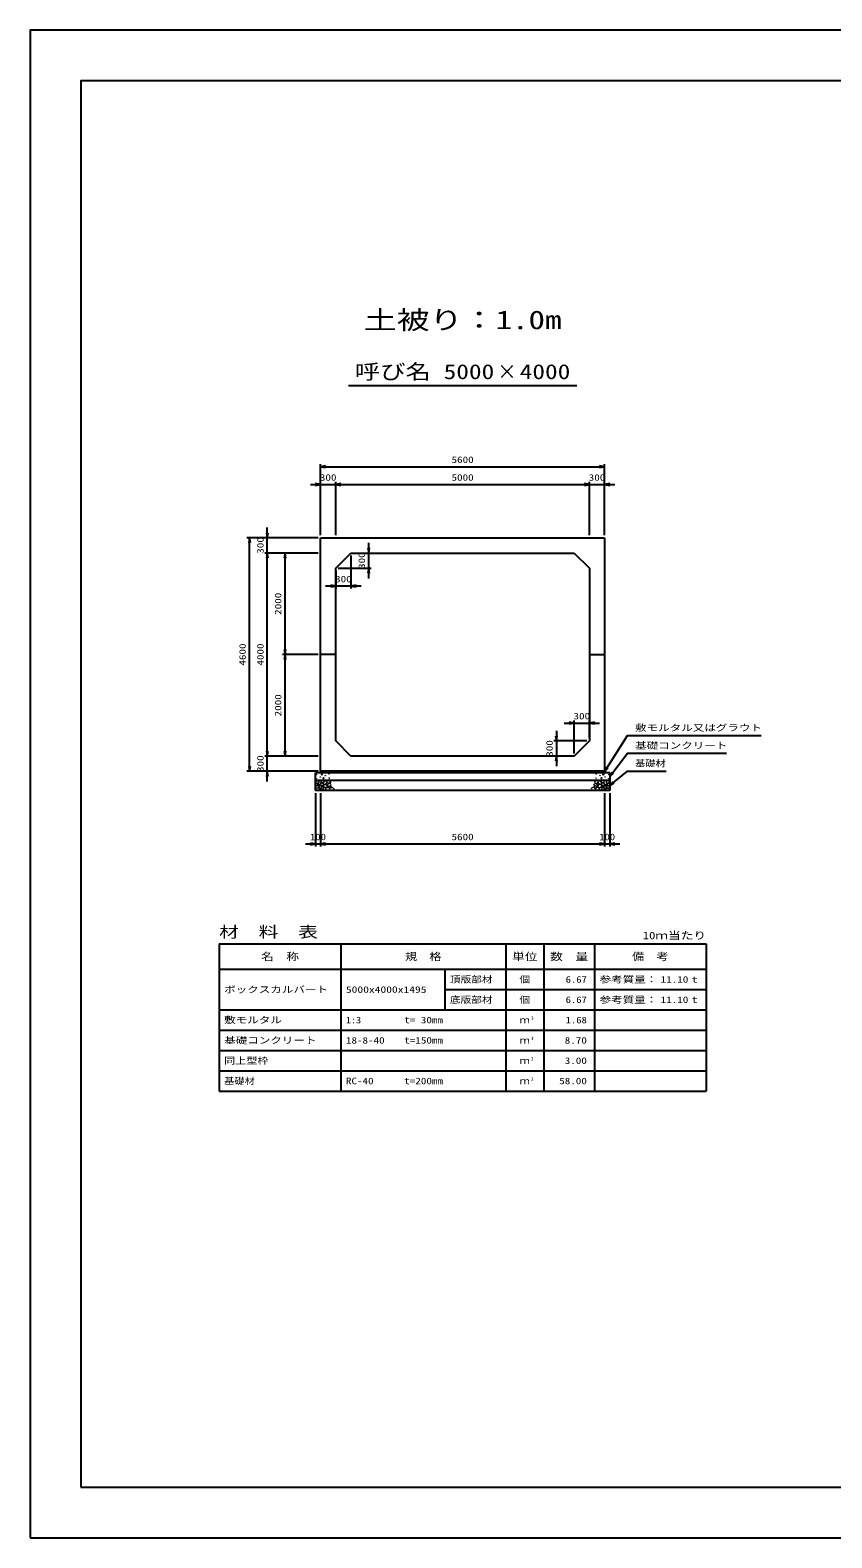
# Model space of a CAD drawing. Units: millimetres at full size. Extents: x 0 to 42050, y 0 to 29700.
# Drawn here: x 0 to 15804, y 0 to 29700 of the extents above; entities that cross this region are included whole.
import ezdxf
from ezdxf.enums import TextEntityAlignment as Align

# ---------------------------------------------------------------- set-up
doc = ezdxf.new("R2010")
doc.units = ezdxf.units.MM
for name, color, linetype, lineweight in [('D-DCR-HCHn', 4, 'Continuous', 9), ('D-MTR-FRAM', 7, 'Continuous', 25), ('D-MTR-LINE', 7, 'Continuous', 25), ('D-STR-DIM', 7, 'Continuous', 25), ('D-STR-STRn', 1, 'Continuous', 25), ('D-STR-TXT', 7, 'Continuous', 25), ('D-TTL', 2, 'Continuous', 25), ('D-TTL-TXT', 7, 'Continuous', 25)]:
    doc.layers.add(name, color=color, linetype=linetype, lineweight=lineweight)
doc.layers.add('D-MTR', color=7, linetype='Continuous')
doc.layers.add('D-MTR-TXT', color=7, linetype='Continuous')
doc.styles.add('ＭＳ ゴシック', font='')
doc.styles.get('ＭＳ ゴシック').set_extended_font_data('MS Gothic')

# ---------------------------------------------------------------- blocks, each defined once
blk = doc.blocks.new('open_arrow')
at = {"color": 0, "linetype": 'Continuous', "lineweight": -2}
blk.add_lwpolyline([(7.5, 1.25), (0, 0), (7.5, -1.25)], dxfattribs=at)

msp = doc.modelspace()

# ---------------------------------------------------------------- linework, layer by layer
at = {"layer": 'D-DCR-HCHn'}
for points in [[(5632.281, 14853.808), (5625.346, 14833.005), (5634.592, 14819.136), (5657.707, 14816.824), (5673.488, 14823.599), (5666.952, 14839.939), (5671.575, 14849.185), (5662.33, 14858.431), (5648.461, 14863.053)], [(5676.198, 14911.594), (5655.395, 14916.217), (5636.904, 14906.971), (5634.592, 14886.168), (5639.215, 14869.988), (5662.33, 14863.053), (5678.51, 14863.053), (5685.444, 14874.611), (5685.444, 14900.037)], [(5694.69, 14913.906), (5687.756, 14893.102), (5690.067, 14869.988), (5673.887, 14844.562), (5694.69, 14833.005), (5717.805, 14844.562), (5731.673, 14863.053), (5736.296, 14893.102), (5731.673, 14909.283), (5717.805, 14916.217)], [(5733.985, 14858.431), (5722.427, 14830.693), (5731.673, 14819.136), (5759.411, 14819.136), (5770.968, 14823.759), (5782.525, 14839.939), (5782.525, 14853.808), (5770.968, 14872.299), (5757.099, 14874.611)], [(5798.447, 14836.214), (5785.689, 14840.569), (5784.425, 14868.678), (5797.512, 14897.359), (5814.448, 14913.536), (5846.403, 14907.032), (5849.133, 14871.913), (5838.816, 14859.876), (5810.739, 14844.301)], [(5829.798, 14845.711), (5831.454, 14839.566), (5837.011, 14835.193), (5849.19, 14833.302), (5860.305, 14839.802), (5870.592, 14849.138), (5879.858, 14857.333), (5879.635, 14863.462), (5873.736, 14868.875), (5859.203, 14870.356), (5846.47, 14864.383), (5837.011, 14855.165), (5832.281, 14850.556)], [(5857.012, 14879.601), (5850.964, 14885.086), (5849.897, 14890.792), (5853.414, 14903.305), (5863.71, 14917.61), (5886.004, 14916.105), (5907.571, 14905.811), (5922.195, 14885.597), (5920.021, 14872.456), (5913.02, 14865.716), (5901.769, 14863.215), (5885.511, 14867.483), (5864.289, 14874.481)], [(5918.372, 14811.832), (5923.688, 14816.874), (5930.476, 14825.68), (5932.145, 14833.275), (5928.144, 14847.685), (5914.088, 14858.67), (5893.907, 14857.89), (5866.698, 14843.001), (5857.086, 14830.757), (5860.152, 14816.784), (5869.778, 14810.04), (5878.599, 14809.145), (5892.363, 14809.524), (5905.808, 14811.002)], [(11131.628, 14811.832), (11126.312, 14816.874), (11119.524, 14825.68), (11117.855, 14833.275), (11121.856, 14847.685), (11135.912, 14858.67), (11156.093, 14857.89), (11183.302, 14843.001), (11192.914, 14830.757), (11189.848, 14816.784), (11180.222, 14810.04), (11171.401, 14809.145), (11157.637, 14809.524), (11144.192, 14811.002)], [(11192.988, 14879.601), (11199.036, 14885.086), (11200.103, 14890.792), (11196.586, 14903.305), (11186.29, 14917.61), (11163.996, 14916.105), (11142.429, 14905.811), (11127.805, 14885.597), (11129.979, 14872.456), (11136.98, 14865.716), (11148.231, 14863.215), (11164.489, 14867.483), (11185.711, 14874.481)], [(11220.202, 14845.711), (11218.546, 14839.566), (11212.989, 14835.193), (11200.81, 14833.302), (11189.695, 14839.802), (11179.408, 14849.138), (11170.142, 14857.333), (11170.365, 14863.462), (11176.264, 14868.875), (11190.797, 14870.356), (11203.53, 14864.383), (11212.989, 14855.165), (11217.719, 14850.556)], [(11251.553, 14836.214), (11264.311, 14840.569), (11265.575, 14868.678), (11252.488, 14897.359), (11235.552, 14913.536), (11203.597, 14907.032), (11200.867, 14871.913), (11211.184, 14859.876), (11239.261, 14844.301)], [(11316.015, 14858.431), (11327.573, 14830.693), (11318.327, 14819.136), (11290.589, 14819.136), (11279.032, 14823.759), (11267.475, 14839.939), (11267.475, 14853.808), (11279.032, 14872.299), (11292.901, 14874.611)], [(11355.31, 14913.906), (11362.244, 14893.102), (11359.933, 14869.988), (11376.113, 14844.562), (11355.31, 14833.005), (11332.195, 14844.562), (11318.327, 14863.053), (11313.704, 14893.102), (11318.327, 14909.283), (11332.195, 14916.217)], [(11373.802, 14911.594), (11394.605, 14916.217), (11413.096, 14906.971), (11415.408, 14886.168), (11410.785, 14869.988), (11387.67, 14863.053), (11371.49, 14863.053), (11364.556, 14874.611), (11364.556, 14900.037)], [(11417.719, 14853.808), (11424.654, 14833.005), (11415.408, 14819.136), (11392.293, 14816.824), (11376.512, 14823.599), (11383.048, 14839.939), (11378.425, 14849.185), (11387.67, 14858.431), (11401.539, 14863.053)], [(5676.155, 14777.009), (5693.277, 14802.692), (5691.137, 14809.112), (5667.594, 14815.533), (5646.192, 14813.393), (5631.21, 14800.551), (5629.07, 14785.57), (5631.21, 14770.588), (5648.332, 14766.308)], [(5684.716, 14723.503), (5699.698, 14729.924), (5703.978, 14751.326), (5695.417, 14766.308), (5680.435, 14770.588), (5661.173, 14768.448), (5639.771, 14759.887), (5629.07, 14747.045), (5629.07, 14732.064), (5635.49, 14723.503), (5661.173, 14725.643)], [(5699.313, 14833.005), (5687.756, 14823.759), (5692.379, 14816.824), (5708.559, 14816.824), (5715.493, 14819.136), (5720.116, 14828.382), (5713.182, 14835.316)], [(5736.082, 14777.009), (5746.783, 14802.692), (5738.222, 14813.393), (5712.539, 14813.393), (5701.838, 14809.112), (5691.137, 14794.131), (5691.137, 14781.289), (5701.838, 14764.167), (5714.679, 14762.027)], [(5731.801, 14729.924), (5731.801, 14755.606), (5721.1, 14762.027), (5710.399, 14755.606), (5708.259, 14740.625), (5710.399, 14727.783), (5725.381, 14723.503)], [(5772.466, 14725.643), (5778.886, 14744.905), (5776.746, 14766.308), (5791.728, 14789.85), (5772.466, 14800.551), (5751.063, 14789.85), (5738.222, 14772.728), (5733.941, 14744.905), (5738.222, 14729.924), (5751.063, 14723.503)], [(5768.185, 14800.551), (5778.886, 14809.112), (5774.606, 14815.533), (5759.624, 14815.533), (5753.204, 14813.393), (5748.923, 14804.832), (5755.344, 14798.411)], [(5789.588, 14727.783), (5808.85, 14723.503), (5825.972, 14732.064), (5828.112, 14751.326), (5825.968, 14774.878), (5802.429, 14782.327), (5787.447, 14778.603), (5781.027, 14762.027), (5781.027, 14738.484)], [(5838.203, 14779.532), (5802.829, 14786.129), (5787.782, 14798.266), (5783.03, 14817.263), (5797.713, 14831.629), (5826.323, 14839.69), (5847.97, 14826.761), (5861.961, 14809.347), (5858.002, 14791.67)], [(5837.352, 14773.637), (5852.306, 14782.556), (5878.44, 14782.292), (5899.93, 14763.525), (5903.643, 14734.899), (5889.853, 14724.245), (5853.098, 14721.871), (5836.731, 14731.633), (5832.172, 14754.06)], [(5874.971, 14785.265), (5879.183, 14788.446), (5882.686, 14793.505), (5882.81, 14800.431), (5878.414, 14806.067), (5870.769, 14807.977), (5864.356, 14806.179), (5862.704, 14800.442), (5861.896, 14794.835), (5862.881, 14787.456), (5868.975, 14784.127)], [(5902.597, 14770.331), (5892.895, 14775.079), (5885.89, 14783.822), (5885.719, 14795.084), (5889.942, 14805.627), (5905.189, 14807.625), (5920.054, 14808.018), (5934.481, 14802.512), (5936.849, 14793.273), (5924.54, 14782.195), (5909.555, 14773.15)], [(5934.972, 14722.493), (5919.837, 14724.274), (5909.866, 14729.787), (5905.835, 14742.722), (5905.945, 14754.963), (5915.172, 14771.678), (5933.242, 14782.822), (5960.731, 14778.403), (5982.453, 14770.334), (5987.643, 14746.125), (5983.03, 14728.257), (5961.884, 14722.877)], [(11115.028, 14722.493), (11130.163, 14724.274), (11140.134, 14729.787), (11144.165, 14742.722), (11144.055, 14754.963), (11134.828, 14771.678), (11116.758, 14782.822), (11089.269, 14778.403), (11067.547, 14770.334), (11062.357, 14746.125), (11066.97, 14728.257), (11088.116, 14722.877)], [(11147.403, 14770.331), (11157.105, 14775.079), (11164.11, 14783.822), (11164.281, 14795.084), (11160.058, 14805.627), (11144.811, 14807.625), (11129.946, 14808.018), (11115.519, 14802.512), (11113.151, 14793.273), (11125.46, 14782.195), (11140.445, 14773.15)], [(11212.648, 14773.637), (11197.694, 14782.556), (11171.56, 14782.292), (11150.07, 14763.525), (11146.357, 14734.899), (11160.147, 14724.245), (11196.902, 14721.871), (11213.269, 14731.633), (11217.828, 14754.06)], [(11175.029, 14785.265), (11170.817, 14788.446), (11167.314, 14793.505), (11167.19, 14800.431), (11171.586, 14806.067), (11179.231, 14807.977), (11185.644, 14806.179), (11187.296, 14800.442), (11188.104, 14794.835), (11187.119, 14787.456), (11181.025, 14784.127)], [(11211.797, 14779.532), (11247.171, 14786.129), (11262.218, 14798.266), (11266.97, 14817.263), (11252.287, 14831.629), (11223.677, 14839.69), (11202.03, 14826.761), (11188.039, 14809.347), (11191.998, 14791.67)], [(11260.412, 14727.783), (11241.15, 14723.503), (11224.028, 14732.064), (11221.888, 14751.326), (11224.032, 14774.878), (11247.571, 14782.327), (11262.553, 14778.603), (11268.973, 14762.027), (11268.973, 14738.484)], [(11277.534, 14725.643), (11271.114, 14744.905), (11273.254, 14766.308), (11258.272, 14789.85), (11277.534, 14800.551), (11298.937, 14789.85), (11311.778, 14772.728), (11316.059, 14744.905), (11311.778, 14729.924), (11298.937, 14723.503)], [(11281.815, 14800.551), (11271.114, 14809.112), (11275.394, 14815.533), (11290.376, 14815.533), (11296.796, 14813.393), (11301.077, 14804.832), (11294.656, 14798.411)], [(11313.918, 14777.009), (11303.217, 14802.692), (11311.778, 14813.393), (11337.461, 14813.393), (11348.162, 14809.112), (11358.863, 14794.131), (11358.863, 14781.289), (11348.162, 14764.167), (11335.321, 14762.027)], [(11318.199, 14729.924), (11318.199, 14755.606), (11328.9, 14762.027), (11339.601, 14755.606), (11341.741, 14740.625), (11339.601, 14727.783), (11324.619, 14723.503)], [(11350.687, 14833.005), (11362.244, 14823.759), (11357.621, 14816.824), (11341.441, 14816.824), (11334.507, 14819.136), (11329.884, 14828.382), (11336.818, 14835.316)], [(11365.284, 14723.503), (11350.302, 14729.924), (11346.022, 14751.326), (11354.583, 14766.308), (11369.565, 14770.588), (11388.827, 14768.448), (11410.229, 14759.887), (11420.93, 14747.045), (11420.93, 14732.064), (11414.51, 14723.503), (11388.827, 14725.643)], [(11373.845, 14777.009), (11356.723, 14802.692), (11358.863, 14809.112), (11382.406, 14815.533), (11403.808, 14813.393), (11418.79, 14800.551), (11420.93, 14785.57), (11418.79, 14770.588), (11401.668, 14766.308)]]:
    msp.add_lwpolyline(points, close=True, dxfattribs=at)
for points in [[(5768.432, 14918.547), (5751.093, 14916.446), (5739.258, 14908.701), (5739.626, 14889.819), (5745.514, 14876.087), (5760.025, 14876.185), (5780.107, 14879.153), (5789.799, 14893.689), (5799.082, 14903.492), (5801.884, 14914.345), (5789.099, 14918.547), (5768.082, 14918.547)], [(11281.568, 14918.547), (11298.907, 14916.446), (11310.742, 14908.701), (11310.374, 14889.819), (11304.486, 14876.087), (11289.975, 14876.185), (11269.893, 14879.153), (11260.201, 14893.689), (11250.918, 14903.492), (11248.116, 14914.345), (11260.901, 14918.547), (11281.918, 14918.547)]]:
    msp.add_lwpolyline(points, dxfattribs=at)
for centre, radius in [((5641.091, 15036.145), 4.5), ((5642.803, 14955.879), 4.5), ((5718.437, 14988.641), 4.5), ((5750.004, 15036.145), 11.25), ((5784.996, 14964.955), 11.25), ((5816.563, 15012.459), 4.5), ((5892.197, 15045.221), 4.5), ((5893.909, 14964.955), 4.5), ((11156.091, 14964.955), 4.5), ((11157.803, 15045.221), 4.5), ((11233.437, 15012.459), 4.5), ((11265.004, 14964.955), 11.25), ((11299.996, 15036.145), 11.25), ((11331.563, 14988.641), 4.5), ((11407.197, 14955.879), 4.5), ((11408.909, 15036.145), 4.5)]:
    msp.add_circle(centre, radius, dxfattribs=at)
at = {"layer": 'D-MTR-FRAM'}
for p, q in [((3725, 11700), (13325, 11700)), ((3725, 11700), (3725, 8800)), ((13325, 11700), (13325, 8800)), ((3725, 8800), (13325, 8800))]:
    msp.add_line(p, q, dxfattribs=at)
at = {"layer": 'D-MTR-LINE'}
for p, q in [((6125, 11700), (6125, 8800)), ((9375, 11700), (9375, 8800)), ((10125, 11700), (10125, 8800)), ((11125, 11700), (11125, 8800)), ((3725, 11200), (13325, 11200)), ((8175, 11200), (8175, 10400)), ((8175, 10800), (13325, 10800)), ((3725, 10400), (13325, 10400)), ((3725, 10000), (13325, 10000)), ((3725, 9600), (13325, 9600)), ((3725, 9200), (13325, 9200))]:
    msp.add_line(p, q, dxfattribs=at)
at = {"layer": 'D-STR-DIM'}
for p, q in [((5725, 19750), (5725, 21150)), ((5725, 21100), (11325, 21100)), ((11325, 19750), (11325, 21150)), ((5725, 19750), (5725, 20800)), ((6025, 19750), (6025, 20800)), ((6025, 19750), (6025, 20800)), ((11025, 19750), (11025, 20800)), ((11025, 19750), (11025, 20800)), ((11325, 19750), (11325, 20800)), ((5525, 20750), (6225, 20750)), ((6025, 20750), (11025, 20750)), ((10825, 20750), (11525, 20750)), ((4675, 19200), (4675, 19900)), ((5675, 19700), (4275, 19700)), ((4325, 15100), (4325, 19700)), ((5675, 19700), (4625, 19700)), ((5675, 19400), (4625, 19400)), ((5675, 19400), (4625, 19400)), ((4675, 15400), (4675, 19400)), ((5675, 19400), (4975, 19400)), ((5025, 17400), (5025, 19400)), ((6325, 19350), (6325, 18700)), ((6375, 19400), (6725, 19400)), ((6675, 18900), (6675, 19600)), ((6025, 19050), (6025, 18700)), ((6075, 19100), (6725, 19100)), ((6525, 18750), (5825, 18750)), ((5675, 17400), (4975, 17400)), ((5675, 17400), (4975, 17400)), ((5025, 15400), (5025, 17400)), ((10525, 16050), (11225, 16050)), ((10725, 15450), (10725, 16100)), ((11025, 15750), (11025, 16100)), ((10375, 15900), (10375, 15200)), ((4675, 14900), (4675, 15600)), ((10975, 15700), (10325, 15700)), ((5675, 15400), (4625, 15400)), ((5675, 15400), (4625, 15400)), ((5675, 15400), (4975, 15400)), ((10675, 15400), (10325, 15400)), ((5675, 15100), (4275, 15100)), ((5675, 15100), (4625, 15100)), ((5625, 14670), (5625, 13620)), ((5725, 14670), (5725, 13620)), ((5725, 14670), (5725, 13620)), ((11325, 14670), (11325, 13620)), ((11325, 14670), (11325, 13620)), ((11425, 14670), (11425, 13620)), ((5425, 13670), (5925, 13670)), ((5725, 13670), (11325, 13670)), ((11125, 13670), (11625, 13670))]:
    msp.add_line(p, q, dxfattribs=at)
at = {"layer": 'D-STR-STRn'}
for p, q in [((5725, 19700), (11325, 19700)), ((5725, 15100), (5725, 19700)), ((11325, 19700), (11325, 15100)), ((6025, 19100), (6325, 19400)), ((6325, 19400), (10725, 19400)), ((10725, 19400), (11025, 19100)), ((6025, 15700), (6025, 19100)), ((11025, 19100), (11025, 15700)), ((6025, 17400), (5725, 17400)), ((11025, 17400), (11325, 17400)), ((6325, 15400), (6025, 15700)), ((11025, 15700), (10725, 15400)), ((10725, 15400), (6325, 15400)), ((11425, 15070), (5625, 15070)), ((5625, 14720), (5625, 15070)), ((11425, 14920), (5625, 14920)), ((11325, 15100), (5725, 15100)), ((5725, 15100), (5725, 15070)), ((11325, 15100), (11325, 15070)), ((11425, 15070), (11425, 14720)), ((11425, 14720), (5625, 14720))]:
    msp.add_line(p, q, dxfattribs=at)
at = {"layer": 'D-STR-TXT'}
for points in [[(11325, 15090), (11775, 15805), (11875, 15805), (14408.756, 15805)], [(11425, 14995), (11775, 15455), (11875, 15455), (13726.523, 15455)], [(11425, 14820), (11775, 15105), (11875, 15105), (12539.721, 15105)]]:
    msp.add_lwpolyline(points, dxfattribs=at)
at = {"layer": 'D-TTL'}
for points in [[(0, 0), (42050, 0), (42050, 29700), (0, 29700)], [(1000, 1000), (41050, 1000), (41050, 28700), (1000, 28700)]]:
    msp.add_lwpolyline(points, close=True, dxfattribs=at)
at = {"layer": 'D-TTL-TXT'}
msp.add_line((6275, 22700), (10775, 22700), dxfattribs=at)

# ---------------------------------------------------------------- block references
at = {"layer": 'D-STR-DIM', "xscale": 13.3, "yscale": 13.3}
for p in [(5725, 21100), (6025, 20750), (6025, 20750), (11325, 20750), (6325, 18750), (11025, 16050), (5725, 13670), (5725, 13670), (11425, 13670)]:
    msp.add_blockref('open_arrow', p, dxfattribs=at)
for p, rotation in [((11325, 21100), 180), ((5725, 20750), 180), ((11025, 20750), 180), ((11025, 20750), 180), ((4325, 19700), 270), ((4675, 19700), 90), ((4675, 19400), 270), ((4675, 19400), 270), ((5025, 19400), 270), ((6675, 19400), 90), ((6675, 19100), 270), ((6025, 18750), 180), ((5025, 17400), 90), ((5025, 17400), 270), ((10725, 16050), 180), ((10375, 15700), 90), ((4675, 15400), 90), ((4675, 15400), 90), ((5025, 15400), 90), ((4325, 15100), 90), ((10375, 15400), 270), ((4675, 15100), 270), ((5625, 13670), 180), ((11325, 13670), 180), ((11325, 13670), 180)]:
    msp.add_blockref('open_arrow', p, dxfattribs=dict(at, rotation=rotation))
at = {"layer": 'D-STR-TXT', "xscale": 13.3, "yscale": 13.3}
for p, rotation in [((11325, 15090), 57.8), ((11425, 14995), 52.7), ((11425, 14820), 39.2)]:
    msp.add_blockref('open_arrow', p, dxfattribs=dict(at, rotation=rotation))

# ---------------------------------------------------------------- texts
at = {"layer": 'D-MTR', "style": 'ＭＳ ゴシック', "width": 1.3}
msp.add_text('材\u3000料\u3000表', height=219.9, dxfattribs=at).set_placement((3725, 11760), align=Align.BOTTOM_LEFT)
at = {"layer": 'D-MTR', "style": 'ＭＳ ゴシック', "width": 1.25}
msp.add_text('10ｍ当たり', height=146.6, dxfattribs=at).set_placement((13325, 11748.333), align=Align.BOTTOM_RIGHT)
at = {"layer": 'D-MTR-TXT', "style": 'ＭＳ ゴシック'}
for s, height, width, p in [('名\u3000称', 146.6, 1.25, (4925, 11450)), ('規\u3000格', 146.6, 1.2, (7750, 11450)), ('単位', 146.6, 1.25, (9750, 11450)), ('数\u3000量', 146.6, 1.25, (10625, 11450)), ('備\u3000考', 146.6, 1.2, (12225, 11450)), ('個', 128.3, 1.2, (9750, 11000)), ('個', 128.3, 1.2, (9750, 10600)), ('ｍ', 128.3, 1.15, (9750, 10200)), ('ｍ', 128.3, 1.15, (9750, 9800)), ('ｍ', 128.3, 1.15, (9750, 9400)), ('ｍ', 128.3, 1.15, (9750, 9000))]:
    msp.add_text(s, height=height, dxfattribs=dict(at, width=width)).set_placement(p, align=Align.MIDDLE_CENTER)
for s, width, p in [('頂版部材', 1.2, (8275, 11000)), ('参考質量：      t', 1.3, (11225, 11000)), ('ボックスカルバート', 1.3, (3825, 10800)), ('5000x4000x1495', 1.3, (6225, 10800)), ('底版部材', 1.2, (8275, 10600)), ('参考質量：      t', 1.3, (11225, 10600)), ('敷モルタル', 1.3, (3825, 10200)), ('1:3', 1.15, (6225, 10200)), ('t= 30mm', 1.25, (7375, 10200)), ('基礎コンクリート', 1.3, (3825, 9800)), ('18-8-40', 1.25, (6225, 9800)), ('t=150mm', 1.25, (7375, 9800)), ('同上型枠', 1.25, (3825, 9400)), ('基礎材', 1.15, (3825, 9000)), ('RC-40', 1.25, (6225, 9000)), ('t=200mm', 1.25, (7375, 9000))]:
    msp.add_text(s, height=128.3, dxfattribs=dict(at, width=width)).set_placement(p, align=Align.MIDDLE_LEFT)
for s, width, p in [('6.67', 1.2, (10975, 11000)), ('11.10', 1.25, (12975, 11000)), ('6.67', 1.2, (10975, 10600)), ('11.10', 1.25, (12975, 10600)), ('1.68', 1.2, (10975, 10200)), ('8.70', 1.25, (10975, 9800)), ('3.00', 1.25, (10975, 9400)), ('58.00', 1.25, (10975, 9000))]:
    msp.add_text(s, height=128.3, dxfattribs=dict(at, width=width)).set_placement(p, align=Align.MIDDLE_RIGHT)
at = {"layer": 'D-MTR-TXT', "style": 'ＭＳ ゴシック', "width": 1.15}
for s, p in [('3', (9875, 10188.333)), ('3', (9875, 9788.333)), ('2', (9875, 9388.333)), ('2', (9875, 8988.333))]:
    msp.add_text(s, height=64.15, dxfattribs=at).set_placement(p, align=Align.BOTTOM_LEFT)
at = {"layer": 'D-STR-DIM', "style": 'ＭＳ ゴシック'}
for s, width, p in [('5600', 1.25, (8525, 21237.5)), ('300', 1.25, (5875, 20887.5)), ('5000', 1.25, (8525, 20887.5)), ('300', 1.25, (11175, 20887.5)), ('300', 1.25, (6175, 18887.5)), ('300', 1.25, (10875, 16187.5)), ('100', 1.2, (5675, 13807.5)), ('5600', 1.25, (8525, 13807.5)), ('100', 1.2, (11375, 13807.5))]:
    msp.add_text(s, height=128.3, dxfattribs=dict(at, width=width)).set_placement(p, align=Align.MIDDLE_CENTER)
at = {"layer": 'D-STR-DIM', "style": 'ＭＳ ゴシック', "width": 1.25}
for s, p in [('300', (4537.5, 19550)), ('300', (6537.5, 19250)), ('2000', (4887.5, 18400)), ('4600', (4187.5, 17400)), ('4000', (4537.5, 17400)), ('2000', (4887.5, 16400)), ('300', (10237.5, 15550)), ('300', (4537.5, 15250))]:
    msp.add_text(s, height=128.3, rotation=90, dxfattribs=at).set_placement(p, align=Align.MIDDLE_CENTER)
at = {"layer": 'D-STR-TXT', "style": 'ＭＳ ゴシック'}
for s, width, p in [('敷モルタル又はグラウト', 1.3, (11925, 15855)), ('基礎コンクリート', 1.3, (11925, 15505)), ('基礎材', 1.15, (11925, 15155))]:
    msp.add_text(s, height=128.3, dxfattribs=dict(at, width=width)).set_placement(p, align=Align.BOTTOM_LEFT)
at = {"layer": 'D-TTL-TXT', "style": 'ＭＳ ゴシック'}
for s, height, width, p in [('土被り：1.0m', 366.6, 1.3, (8525, 23700)), ('呼び名', 293.3, 1.25, (7150, 22737.5)), ('5000', 293.3, 1.25, (8650, 22737.5)), ('×', 293.3, 0.95, (9400, 22737.5)), ('4000', 293.3, 1.25, (10150, 22737.5))]:
    msp.add_text(s, height=height, dxfattribs=dict(at, width=width)).set_placement(p, align=Align.BOTTOM_CENTER)

doc.saveas('drawing.dxf')
